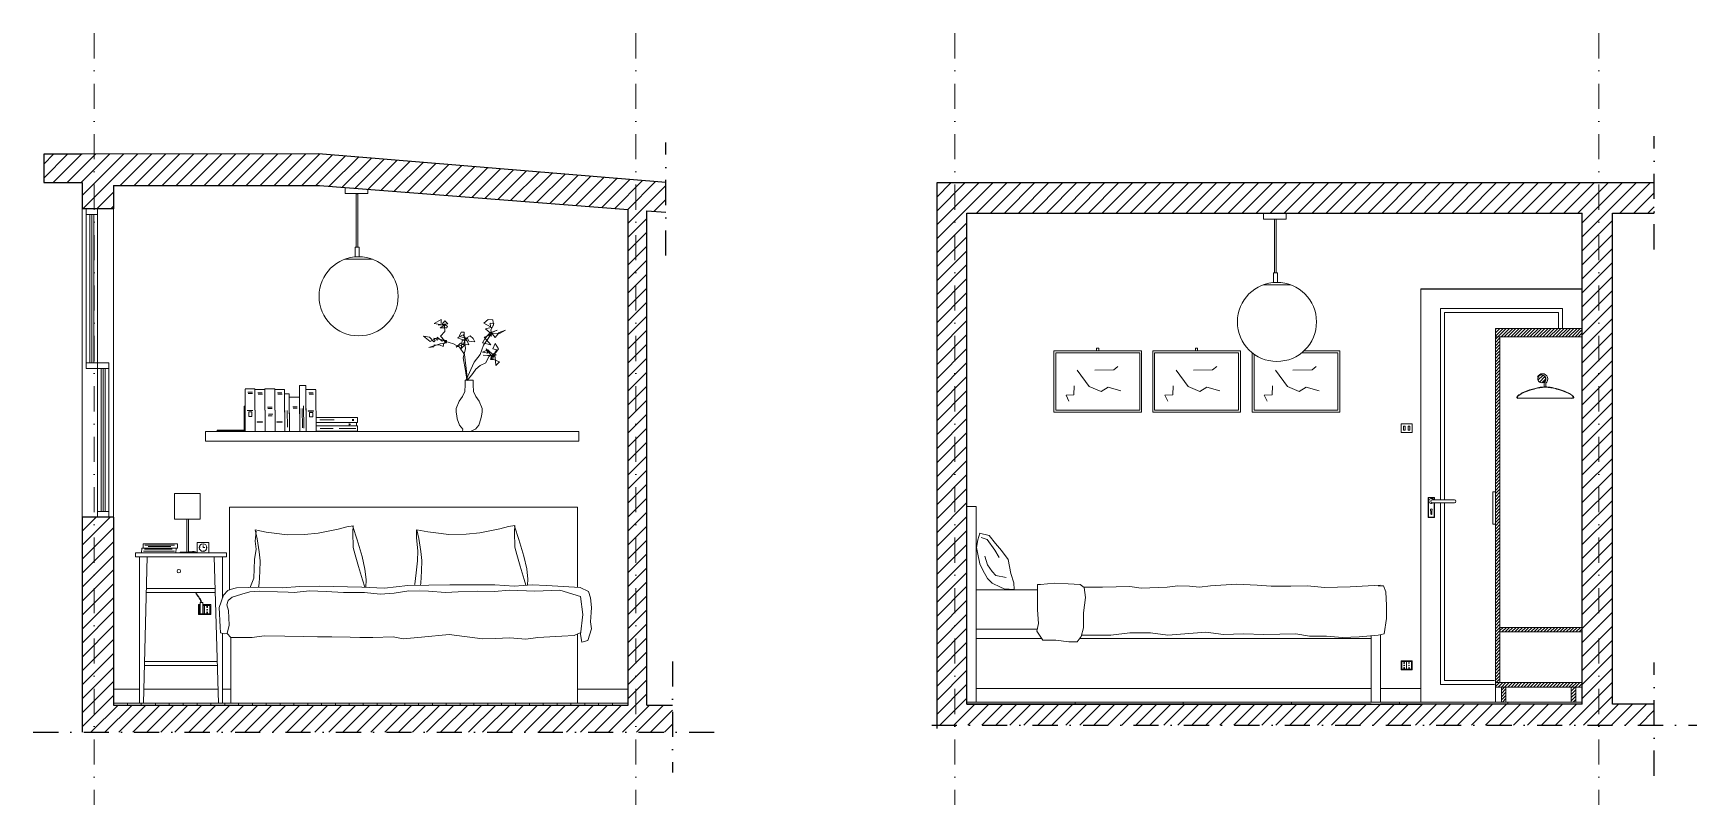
# Model space of a CAD drawing. Header units: centimetres. Extents: x 113170 to 115753, y 56736 to 59771.
# Drawn here: x 113215 to 114056, y 58223 to 58613 of the extents above; entities that cross this region are included whole.
import ezdxf

# ---------------------------------------------------------------- set-up
doc = ezdxf.new("R2010")
doc.units = ezdxf.units.CM
doc.header["$MEASUREMENT"] = 0
doc.linetypes.add('TRATTOPUNTO', pattern=[25.4, 12.7, -6.35, 0, -6.35])
for name, color, linetype, lineweight in [('A-GLAZ-FURR', 4, 'Continuous', 18), ('Arredi', 1, 'Continuous', 15), ('Dettagli', 5, 'Continuous', 5), ('finestre', 4, 'Continuous', 13), ('linee', 255, 'TRATTOPUNTO', 5), ('Muri esterni', 250, 'Continuous', 25), ('Pavimento', 3, 'Continuous', 5), ('punto tratto', 250, 'TRATTOPUNTO', 25)]:
    doc.layers.add(name, color=color, linetype=linetype, lineweight=lineweight)
pattern_1 = [(45, (-219.7933, -0.3649), (-0.813172798, 0.813172798), [])]

msp = doc.modelspace()

# ---------------------------------------------------------------- hatches: boundary and pattern name
at = {"layer": 'Dettagli'}
h = msp.add_hatch(dxfattribs=at)
h.set_pattern_fill('ANSI31', color=256, scale=40)
h.paths.add_polyline_path([(113240.1, 58259.88), (113538.48, 58259.88), (113538.48, 58273.57), (113525.53, 58273.57), (113525.53, 58523.49), (113535.1, 58522.75), (113535.1, 58537.82), (113359.48, 58552.38), (113240.1, 58552.14), (113220.63, 58552.14), (113220.63, 58537.73), (113240.1, 58537.73), (113240.1, 58524.48), (113255.96, 58524.48), (113255.96, 58536.28), (113360.11, 58536.28), (113516.09, 58524.22), (113516.09, 58273.57), (113255.96, 58273.57), (113255.96, 58368.57), (113240.1, 58368.57)])
h = msp.add_hatch(dxfattribs=at)
h.set_pattern_fill('ANSI31', color=256, scale=40)
h.set_pattern_definition([(45, (43.829, -1e-10), (-3.5355339, 3.5355339), [])])
h.paths.add_polyline_path([(113687.36, 58522.27), (113998.37, 58522.27), (113998.37, 58274.05), (113896.36, 58274.05), (113896.36, 58274.05), (113891.68, 58274.05), (113687.36, 58274.05)], flags=16)
h.paths.add_polyline_path([(113731.25, 58452.66), (113752.89, 58452.66), (113752.89, 58454.03), (113753.97, 58454.03), (113753.97, 58452.66), (113775.67, 58452.66), (113775.67, 58421.66), (113731.25, 58421.66)], flags=0)
h.paths.add_polyline_path([(113732.25, 58451.66), (113774.67, 58451.66), (113774.67, 58422.66), (113732.25, 58422.66)], flags=0)
h.paths.add_polyline_path([(113780.51, 58452.66), (113802.39, 58452.66), (113802.39, 58454.03), (113803.47, 58454.03), (113803.47, 58452.66), (113822.9, 58452.66), (113822.9, 58465.83), (113862.3, 58465.83), (113862.3, 58452.66), (113874.2, 58452.66), (113874.2, 58421.66), (113829.78, 58421.66), (113829.78, 58441.17), (113824.93, 58441.17), (113824.93, 58421.66), (113780.51, 58421.66)], flags=0)
h.paths.add_polyline_path([(113687.36, 58374.05), (113692.03, 58374.05), (113692.03, 58331.93), (113711.31, 58331.93), (113711.3, 58332.11), (113706.2, 58332.43), (113704.31, 58333.16), (113700.12, 58335.23), (113697.7, 58337.53), (113695.35, 58341.79), (113693.79, 58345.02), (113692.82, 58349.95), (113692.22, 58353.3), (113692.87, 58357.13), (113693.88, 58360.48), (113698.62, 58359.35), (113701.75, 58355.35), (113704.84, 58351.67), (113708.19, 58347.21), (113709.61, 58340.05), (113711.04, 58335.34), (113711.31, 58331.93), (113723.06, 58331.93), (113723.06, 58334.55), (113724.61, 58334.55), (113731.54, 58335.32), (113738.48, 58334.93), (113744.65, 58334.55), (113746.37, 58333.17), (113746.55, 58333.17), (113747.35, 58328), (113746.19, 58320.29), (113746.19, 58312.59), (113745.21, 58309), (113747.7, 58308.91), (113752.32, 58308.91), (113760.03, 58308.91), (113769.66, 58310.06), (113780.06, 58310.06), (113788.93, 58308.91), (113808.19, 58310.45), (113817.05, 58309.29), (113827.07, 58309.68), (113837.47, 58309.29), (113853.66, 58309.68), (113860.59, 58308.52), (113869.07, 58308.52), (113877.16, 58307.75), (113885.64, 58308.14), (113895.27, 58308.91), (113896.36, 58309.17), (113896.36, 58282.05), (113916.8, 58282.05), (113916.8, 58275.05), (113954.48, 58275.05), (113954.48, 58364.99), (113953.16, 58364.99), (113953.16, 58381.39), (113954.48, 58381.39), (113954.48, 58459.8), (113954.48, 58464.05), (113998.37, 58464.05), (113998.37, 58459.8), (113998.37, 58274.05), (113960.73, 58274.05), (113960.73, 58275.05), (113906.06, 58275.05), (113906.06, 58274.05), (113687.36, 58274.05), (113687.36, 58275.05)], flags=0)
h.paths.add_polyline_path([(113722.68, 58311.05), (113725.21, 58307.25), (113692.03, 58307.25), (113692.03, 58311.93), (113722.85, 58311.93)], flags=0)
h.paths.add_polyline_path([(113933.73, 58377.45, -1), (113933.73, 58375.87), (113923.67, 58375.87), (113923.67, 58368.49), (113920.47, 58368.49), (113920.47, 58378.61), (113923.67, 58378.61), (113923.67, 58377.45)], flags=0)
h.paths.add_polyline_path([(113906.85, 58415.86), (113908.95, 58415.86), (113912.49, 58415.86), (113912.49, 58411.36), (113906.85, 58411.36)], flags=0)
h.paths.add_polyline_path([(113908.04, 58414.58), (113908.83, 58414.58), (113908.83, 58412.53), (113908.04, 58412.53)], flags=0)
h.paths.add_polyline_path([(113910.39, 58414.58), (113911.19, 58414.58), (113911.19, 58412.53), (113910.39, 58412.53)], flags=0)
h.paths.add_polyline_path([(113922.38, 58371.81), (113922.39, 58370.22, -1.005586), (113921.89, 58370.22), (113921.89, 58371.78, -3.95237)], flags=0)
h.paths.add_polyline_path([(113975.88, 58438.55, 1), (113979.85, 58438.55, 1)], flags=0)
edge = h.paths.add_edge_path(flags=0)
edge.add_ellipse((113973.33, 58431.51), major_axis=(8.01, 2.45), ratio=0.213497, start_angle=399.14953, end_angle=555.99433, ccw=False)
edge.add_line((113979.22, 58434.49), (113979.22, 58436.54))
edge.add_arc((113977.75, 58438.29), 2.28, 310.05163, 513.15136)
edge.add_arc((113978.28, 58438.44), 2.72, -52.09479, 160.9475, ccw=False)
edge.add_line((113979.95, 58436.29), (113979.95, 58434.53))
edge.add_ellipse((113986.1, 58431.53), major_axis=(-8.01, 2.45), ratio=0.213497, start_angle=150.65162, end_angle=331.65241, ccw=False)
edge.add_line((113992.83, 58428.55), (113965.48, 58428.69))
edge = h.paths.add_edge_path(flags=0)
edge.add_spline(control_points=[(113966.08, 58428.79), (113965.95, 58428.82), (113965.84, 58428.86), (113965.66, 58428.94), (113965.59, 58428.98), (113965.51, 58429.07), (113965.5, 58429.1), (113965.48, 58429.19), (113965.49, 58429.24), (113965.55, 58429.4), (113965.62, 58429.51), (113965.88, 58429.81), (113966.1, 58430), (113966.99, 58430.63), (113967.87, 58431.12), (113970, 58432.07), (113971.24, 58432.53), (113973.53, 58433.26), (113974.56, 58433.54), (113976.51, 58433.98), (113977.44, 58434.14), (113978.62, 58434.27), (113978.98, 58434.3), (113979.3, 58434.31)], knot_values=[0.668708, 0.668708, 0.668708, 0.668708, 0.794413, 0.794413, 0.931147, 0.931147, 1.067881, 1.067881, 1.204615, 1.204615, 1.37181, 1.37181, 1.600558, 1.600558, 2.08227, 2.08227, 2.563983, 2.563983, 2.945504, 2.945504, 3.327024, 3.327024, 3.509861, 3.509861, 3.509861, 3.509861], degree=3, periodic=0)
edge.add_spline(control_points=[(113979.3, 58434.31), (113979.79, 58434.35), (113980.44, 58434.33), (113982, 58434.15), (113982.92, 58433.99), (113984.88, 58433.55), (113985.91, 58433.27), (113988.2, 58432.55), (113989.44, 58432.08), (113991.56, 58431.13), (113992.45, 58430.65), (113993.33, 58430.01), (113993.55, 58429.82), (113993.81, 58429.53), (113993.88, 58429.42), (113993.95, 58429.26), (113993.95, 58429.2), (113993.94, 58429.12), (113993.92, 58429.08), (113993.84, 58429), (113993.77, 58428.95), (113993.59, 58428.87), (113993.46, 58428.83), (113993.16, 58428.77), (113992.96, 58428.75), (113992.75, 58428.74)], knot_values=[0.492136, 0.492136, 0.492136, 0.492136, 0.851545, 0.851545, 1.233065, 1.233065, 1.614586, 1.614586, 2.096298, 2.096298, 2.578011, 2.578011, 2.806759, 2.806759, 2.973953, 2.973953, 3.110688, 3.110688, 3.247422, 3.247422, 3.384156, 3.384156, 3.52089, 3.52089, 3.670313, 3.670313, 3.670313, 3.670313], degree=3, periodic=0)
edge.add_line((113992.75, 58428.74), (113965.85, 58428.79))
h.paths.add_polyline_path([(113906.85, 58295.96), (113908.95, 58295.96), (113912.49, 58295.96), (113912.49, 58291.46), (113906.85, 58291.46)], flags=0)
h.paths.add_polyline_path([(113907.24, 58295.6), (113908.95, 58295.6), (113912.06, 58295.6), (113912.06, 58291.75), (113907.24, 58291.75)], flags=0)
h.paths.add_polyline_path([(113908.47, 58294.93, -2.124127), (113908.22, 58294.92, -2.124127)], flags=0)
h.paths.add_polyline_path([(113910.95, 58294.93, -2.124127), (113910.7, 58294.92, -2.124127)], flags=0)
h.paths.add_polyline_path([(113908.48, 58292.36, -2.124127), (113908.23, 58292.35, -2.124127)], flags=0)
h.paths.add_polyline_path([(113910.95, 58292.36, -2.124127), (113910.7, 58292.35, -2.124127)], flags=0)
h.paths.add_polyline_path([(113954.49, 58284.99), (113998.37, 58284.99), (113998.37, 58282.69), (113954.49, 58282.69)], flags=0)
h.paths.add_polyline_path([(113672.06, 58263.43), (114034.81, 58263.43), (114034.81, 58274.05), (114013.67, 58274.05), (114013.67, 58522.27), (114034.81, 58522.27), (114034.81, 58537.56), (113672.06, 58537.56), (113672.06, 58522.27)])
h = msp.add_hatch(dxfattribs=at)
h.set_pattern_fill('ANSI31', color=256, scale=9.2)
h.set_pattern_definition(pattern_1)
h.paths.add_polyline_path([(113998.37, 58459.8), (113998.37, 58464.05), (113954.48, 58464.05), (113954.48, 58459.8)])
h = msp.add_hatch(dxfattribs=at)
h.set_pattern_fill('ANSI31', color=256, scale=9.2)
h.set_pattern_definition(pattern_1)
h.paths.add_polyline_path([(113956.78, 58459.8), (113954.48, 58459.8), (113954.48, 58284.99), (113956.78, 58284.99)])
h = msp.add_hatch(dxfattribs=at)
h.set_pattern_fill('ANSI31', color=256, scale=9.2)
h.set_pattern_definition(pattern_1)
h.paths.add_polyline_path([(113979.85, 58438.55, 1), (113975.88, 58438.55, 1)])
h = msp.add_hatch(dxfattribs=at)
h.set_pattern_fill('ANSI31', color=256, scale=9.2)
h.set_pattern_definition(pattern_1)
h.paths.add_polyline_path([(113956.78, 58312.89), (113956.78, 58310.59), (113998.37, 58310.59), (113998.37, 58312.89)])
h = msp.add_hatch(dxfattribs=at)
h.set_pattern_fill('ANSI31', color=256, scale=9.2)
h.set_pattern_definition(pattern_1)
h.paths.add_polyline_path([(113998.37, 58284.99), (113954.49, 58284.99), (113954.49, 58282.69), (113998.37, 58282.69)])
h.paths.add_polyline_path([(113957.51, 58275.05), (113959.82, 58275.05), (113959.82, 58282.69), (113957.51, 58282.69)])
h.paths.add_polyline_path([(113992.86, 58275.05), (113995.16, 58275.05), (113995.16, 58282.69), (113992.86, 58282.69)])

# ---------------------------------------------------------------- linework, layer by layer
for p, q in [((113916.8, 58484.05), (113998.37, 58484.05)), ((113687.36, 58274.05), (113916.8, 58274.05))]:
    msp.add_line(p, q)
at = {"layer": 'A-GLAZ-FURR'}
for p, q in [((113242.07, 58521.61), (113242.07, 58524.48)), ((113242.07, 58521.61), (113247.82, 58521.61)), ((113247.82, 58521.61), (113247.82, 58524.48))]:
    msp.add_line(p, q, dxfattribs=at)
at = {"layer": 'Arredi'}
for p, q in [((113372.8, 58499.01), (113386.82, 58499.01)), ((113378.53, 58500.24), (113378.53, 58500.26)), ((113837.05, 58486.06), (113851.07, 58486.06)), ((113842.77, 58487.29), (113842.77, 58487.31)), ((113916.8, 58275.05), (113916.8, 58484.05)), ((113302.47, 58411.99), (113491.23, 58411.99)), ((113302.47, 58406.99), (113302.47, 58411.99)), ((113491.23, 58411.99), (113491.23, 58406.99)), ((113491.23, 58406.99), (113302.47, 58406.99)), ((113328.05, 58361.6), (113327.47, 58356.44)), ((113328.6, 58357.65), (113327.52, 58362.13)), ((113327.52, 58362.13), (113333.07, 58361.05)), ((113333.07, 58361.05), (113337.19, 58360.52)), ((113337.19, 58360.52), (113343.64, 58359.62)), ((113343.64, 58359.62), (113352.42, 58359.8)), ((113352.42, 58359.8), (113359.41, 58360.52)), ((113359.41, 58360.52), (113369.43, 58362.48)), ((113369.43, 58362.48), (113373.91, 58363.74)), ((113373.91, 58363.74), (113377.14, 58364.27)), ((113377.14, 58364.27), (113376.96, 58361.05)), ((113379.11, 58357.12), (113376.96, 58363.92)), ((113376.96, 58361.05), (113377.14, 58353.35)), ((113409.16, 58362.12), (113409.16, 58358.17)), ((113410.33, 58357.8), (113409.25, 58362.28)), ((113409.25, 58362.28), (113414.8, 58361.21)), ((113414.8, 58361.21), (113418.92, 58360.67)), ((113418.92, 58360.67), (113425.37, 58359.77)), ((113425.37, 58359.77), (113434.15, 58359.95)), ((113434.15, 58359.95), (113441.14, 58360.67)), ((113441.14, 58360.67), (113451.17, 58362.64)), ((113451.17, 58362.64), (113455.64, 58363.89)), ((113455.64, 58363.89), (113458.87, 58364.43)), ((113458.87, 58364.43), (113458.69, 58361.21)), ((113460.84, 58357.27), (113458.69, 58364.07)), ((113458.69, 58361.21), (113458.87, 58353.51)), ((113693.9, 58360.53), (113692.87, 58357.13)), ((113698.62, 58359.35), (113693.74, 58360.51)), ((113328.05, 58352.42), (113327.19, 58347.25)), ((113327.47, 58356.44), (113328.05, 58352.42)), ((113329.49, 58351.03), (113328.6, 58357.65)), ((113377.14, 58353.35), (113378.03, 58349.59)), ((113381.62, 58348.7), (113379.11, 58357.12)), ((113409.16, 58358.17), (113409.7, 58351.53)), ((113409.7, 58351.53), (113409.51, 58346.51)), ((113411.22, 58351.18), (113410.33, 58357.8)), ((113411.76, 58346.71), (113411.22, 58351.18)), ((113458.87, 58353.51), (113459.76, 58349.75)), ((113463.35, 58348.85), (113460.84, 58357.27)), ((113692.87, 58357.13), (113692.22, 58353.3)), ((113692.22, 58353.3), (113692.82, 58349.95)), ((113694.51, 58358.33), (113697.59, 58357.26)), ((113697.59, 58357.26), (113701.39, 58351.88)), ((113701.75, 58355.35), (113698.62, 58359.35)), ((113701.39, 58351.88), (113703.65, 58348.25)), ((113704.84, 58351.67), (113701.75, 58355.35)), ((113708.19, 58347.21), (113704.84, 58351.67)), ((113313, 58350.54), (113267, 58350.54)), ((113267, 58350.54), (113267, 58348.54)), ((113267, 58348.54), (113313, 58348.54)), ((113269, 58348.54), (113269, 58274.57)), ((113269, 58348.54), (113269, 58318.54)), ((113269, 58348.54), (113269, 58328.54)), ((113271.02, 58274.57), (113272.88, 58348.54)), ((113308.94, 58274.57), (113306.88, 58348.54)), ((113311, 58348.54), (113311, 58327.84)), ((113311, 58327.84), (113311, 58348.54)), ((113313, 58350.54), (113313, 58348.54)), ((113327.19, 58347.25), (113326.91, 58337.79)), ((113330.03, 58346.55), (113329.49, 58351.03)), ((113329.85, 58341.18), (113330.03, 58346.55)), ((113378.03, 58349.59), (113379.83, 58343.68)), ((113379.83, 58343.68), (113381.79, 58336.88)), ((113383.05, 58342.25), (113381.62, 58348.7)), ((113409.51, 58346.51), (113408.98, 58340.41)), ((113411.58, 58341.33), (113411.76, 58346.71)), ((113459.76, 58349.75), (113461.56, 58343.84)), ((113461.56, 58343.84), (113463.52, 58337.03)), ((113464.78, 58342.41), (113463.35, 58348.85)), ((113692.82, 58349.95), (113693.79, 58345.02)), ((113693.79, 58345.02), (113695.35, 58341.79)), ((113696.38, 58348.94), (113697.77, 58344.55)), ((113697.77, 58344.55), (113700.17, 58341.11)), ((113709.61, 58340.05), (113708.19, 58347.21)), ((113326.91, 58337.79), (113325.18, 58333.48)), ((113329.61, 58335.09), (113329.85, 58341.18)), ((113381.79, 58336.88), (113382.89, 58333.13)), ((113383.59, 58337.06), (113383.05, 58342.25)), ((113383.44, 58333.1), (113383.59, 58337.06)), ((113404.66, 58334.07), (113425.94, 58334.35)), ((113408.26, 58334.66), (113408.08, 58334.11)), ((113408.98, 58340.41), (113408.26, 58334.66)), ((113411.34, 58335.25), (113411.58, 58341.33)), ((113425.94, 58334.35), (113440.89, 58334.35)), ((113440.89, 58334.35), (113448.65, 58334.35)), ((113448.65, 58334.35), (113458.43, 58333.78)), ((113458.43, 58333.78), (113467.63, 58334.35)), ((113463.52, 58337.03), (113464.37, 58334.15)), ((113465.32, 58337.21), (113464.78, 58342.41)), ((113465.21, 58334.2), (113465.32, 58337.21)), ((113467.63, 58334.35), (113474.82, 58334.07)), ((113695.35, 58341.79), (113697.7, 58337.53)), ((113697.7, 58337.53), (113700.12, 58335.23)), ((113700.12, 58335.23), (113704.31, 58333.16)), ((113700.17, 58341.11), (113701.91, 58339.05)), ((113701.91, 58339.05), (113707.09, 58338.09)), ((113711.04, 58335.34), (113709.61, 58340.05)), ((113711.3, 58332.11), (113711.04, 58335.34)), ((113723.06, 58334.55), (113723.06, 58321.83)), ((113724.61, 58334.55), (113723.06, 58334.55)), ((113731.54, 58335.32), (113724.61, 58334.55)), ((113738.48, 58334.93), (113731.54, 58335.32)), ((113744.65, 58334.55), (113738.48, 58334.93)), ((113746.58, 58333.01), (113744.65, 58334.55)), ((113810.54, 58333.93), (113823.62, 58334.66)), ((113823.62, 58334.66), (113833.99, 58334.17)), ((113272.43, 58330.54), (113307.38, 58330.54)), ((113307.33, 58332.54), (113272.48, 58332.54)), ((113311.45, 58329.22), (113309.4, 58323.01)), ((113311.45, 58329.22), (113313.75, 58331.52)), ((113313.2, 58324.23), (113313.94, 58326.46)), ((113313.75, 58331.52), (113314.9, 58332.1)), ((113313.94, 58326.46), (113315.96, 58328.11)), ((113314.9, 58332.1), (113318.11, 58332.91)), ((113315.96, 58328.11), (113320.73, 58329.75)), ((113318.11, 58332.91), (113329.9, 58333.2)), ((113320.73, 58329.75), (113324.87, 58330.81)), ((113324.87, 58330.81), (113329.49, 58331.13)), ((113325.18, 58333.48), (113325.28, 58333.09)), ((113329.49, 58331.13), (113338.86, 58330.84)), ((113329.9, 58333.2), (113341.11, 58332.91)), ((113338.86, 58330.84), (113344.14, 58330.68)), ((113341.11, 58332.91), (113350.03, 58333.49)), ((113344.14, 58330.68), (113347.26, 58330.58)), ((113347.26, 58330.58), (113355.01, 58331.38)), ((113350.03, 58333.49), (113359.8, 58333.78)), ((113355.01, 58331.38), (113363.42, 58330.98)), ((113359.8, 58333.78), (113381.37, 58333.2)), ((113363.42, 58330.98), (113372.13, 58330.56)), ((113372.13, 58330.56), (113382.86, 58330.44)), ((113381.37, 58333.2), (113392.87, 58332.63)), ((113382.86, 58330.44), (113390.73, 58329.63)), ((113390.73, 58329.63), (113397.79, 58330.17)), ((113392.87, 58332.63), (113404.66, 58334.07)), ((113397.79, 58330.17), (113405.25, 58331.39)), ((113405.25, 58331.39), (113415.2, 58331.12)), ((113415.2, 58331.12), (113423.74, 58330.58)), ((113423.74, 58330.58), (113430.12, 58330.85)), ((113430.12, 58330.85), (113439.75, 58331.12)), ((113439.75, 58331.12), (113448.57, 58330.99)), ((113448.57, 58330.99), (113456.04, 58331.66)), ((113456.04, 58331.66), (113468.98, 58331.13)), ((113468.98, 58331.13), (113481.6, 58331.67)), ((113474.82, 58334.07), (113488.91, 58333.2)), ((113481.6, 58331.67), (113492.05, 58328.55)), ((113488.91, 58333.2), (113491.79, 58333)), ((113491.79, 58333), (113495.96, 58331.08)), ((113492.05, 58328.55), (113493.14, 58319.33)), ((113495.96, 58331.08), (113497.08, 58327.82)), ((113497.08, 58327.82), (113497.51, 58323)), ((113704.31, 58333.16), (113706.2, 58332.43)), ((113706.2, 58332.43), (113711.3, 58332.11)), ((113723.04, 58332.4), (113723.06, 58332.4)), ((113746.19, 58320.29), (113747.35, 58328)), ((113746.37, 58333.17), (113755.79, 58333.17)), ((113747.35, 58328), (113746.58, 58333.01)), ((113755.79, 58333.17), (113769.66, 58333.56)), ((113769.66, 58333.56), (113775.44, 58332.79)), ((113775.44, 58332.79), (113788.6, 58333.21)), ((113788.6, 58333.21), (113793.9, 58333.93)), ((113793.9, 58333.93), (113799.93, 58333.69)), ((113799.93, 58333.69), (113804.99, 58333.21)), ((113804.99, 58333.21), (113810.54, 58333.93)), ((113833.99, 58334.17), (113841.22, 58333.69)), ((113841.22, 58333.69), (113851.11, 58333.69)), ((113851.11, 58333.69), (113859.31, 58333.93)), ((113859.31, 58333.93), (113868.23, 58332.97)), ((113868.23, 58332.97), (113881, 58333.45)), ((113881, 58333.45), (113896.19, 58334.17)), ((113895.25, 58333.9), (113897.95, 58333.9)), ((113897.95, 58333.9), (113899.1, 58330.82)), ((113899.1, 58330.82), (113899.49, 58323.89)), ((113309.4, 58323.01), (113309.89, 58313.19)), ((113314.02, 58321.41), (113313.2, 58324.23)), ((113314.43, 58313.96), (113314.02, 58321.41)), ((113493.14, 58319.33), (113492.05, 58309.29)), ((113497.36, 58320.36), (113497.1, 58315.67)), ((113497.51, 58323), (113497.36, 58320.36)), ((113723.06, 58321.83), (113723.45, 58314.9)), ((113746.19, 58312.59), (113746.19, 58320.29)), ((113899.49, 58323.89), (113899.49, 58317.35)), ((113309.89, 58313.19), (113309.95, 58310.17)), ((113309.95, 58310.17), (113311.85, 58309.62)), ((113311, 58274.57), (113311, 58309.87)), ((113311, 58309.87), (113311, 58274.57)), ((113311.85, 58309.62), (113313.32, 58309.75)), ((113313.32, 58309.75), (113314.43, 58313.96)), ((113313.32, 58309.75), (113315.26, 58307.82)), ((113411.63, 58307.95), (113425.6, 58309.25)), ((113425.6, 58309.25), (113442.53, 58307.08)), ((113488.82, 58308.72), (113492.16, 58310.3)), ((113492.05, 58309.29), (113492.73, 58305.49)), ((113495.72, 58306.17), (113497.61, 58312.14)), ((113497.61, 58312.14), (113497.1, 58315.67)), ((113723.45, 58314.9), (113722.68, 58311.05)), ((113722.68, 58311.05), (113725.76, 58306.42)), ((113745.03, 58308.35), (113746.19, 58312.59)), ((113769.66, 58310.06), (113760.03, 58308.91)), ((113780.06, 58310.06), (113769.66, 58310.06)), ((113788.93, 58308.91), (113780.06, 58310.06)), ((113808.19, 58310.45), (113788.93, 58308.91)), ((113817.05, 58309.29), (113808.19, 58310.45)), ((113827.07, 58309.68), (113817.05, 58309.29)), ((113837.47, 58309.29), (113827.07, 58309.68)), ((113853.66, 58309.68), (113837.47, 58309.29)), ((113860.59, 58308.52), (113853.66, 58309.68)), ((113898.33, 58309.66), (113895.27, 58308.91)), ((113899.49, 58317.35), (113898.33, 58309.66)), ((113315.26, 58307.82), (113325.95, 58307.73)), ((113325.95, 58307.73), (113332, 58308.6)), ((113332, 58308.6), (113342.59, 58308.38)), ((113342.59, 58308.38), (113352.09, 58308.19)), ((113352.09, 58308.19), (113359.12, 58308.16)), ((113359.12, 58308.16), (113366.25, 58308.14)), ((113366.25, 58308.14), (113375.54, 58307.95)), ((113375.54, 58307.95), (113380.49, 58307.85)), ((113380.49, 58307.85), (113387.01, 58307.71)), ((113387.01, 58307.71), (113397.37, 58308.16)), ((113397.37, 58308.16), (113402.34, 58307.08)), ((113402.34, 58307.08), (113411.63, 58307.95)), ((113442.53, 58307.08), (113448.8, 58307.3)), ((113448.8, 58307.3), (113456.35, 58307.56)), ((113456.35, 58307.56), (113464.36, 58306.87)), ((113464.36, 58306.87), (113470.41, 58307.73)), ((113470.41, 58307.73), (113482.51, 58308.38)), ((113482.51, 58308.38), (113488.82, 58308.72)), ((113492.73, 58305.49), (113495.72, 58306.17)), ((113725.76, 58306.42), (113732.31, 58306.42)), ((113732.31, 58306.42), (113738.87, 58305.65)), ((113738.87, 58305.65), (113743.11, 58305.65)), ((113743.11, 58305.65), (113745.03, 58308.35)), ((113747.7, 58308.91), (113745.21, 58309)), ((113752.32, 58308.91), (113747.7, 58308.91)), ((113760.03, 58308.91), (113752.32, 58308.91)), ((113869.07, 58308.52), (113860.59, 58308.52)), ((113877.16, 58307.75), (113869.07, 58308.52)), ((113885.64, 58308.14), (113877.16, 58307.75)), ((113895.27, 58308.91), (113885.64, 58308.14)), ((113271.5, 58293.6), (113308.41, 58293.6)), ((113308.36, 58295.6), (113271.55, 58295.6))]:
    msp.add_line(p, q, dxfattribs=at)
for points in [[(113384.48, 58534.27), (113384.48, 58532.18), (113373.03, 58532.18), (113373.03, 58535.22)], [(113378.53, 58505.12), (113378.53, 58532.15), (113379.48, 58532.15), (113379.48, 58505.12)], [(113848.73, 58522.27), (113848.73, 58519.23), (113837.28, 58519.23), (113837.28, 58522.27)], [(113842.77, 58492.17), (113842.77, 58519.2), (113843.73, 58519.2), (113843.73, 58492.17)], [(113378.53, 58500.24), (113378.53, 58500.26)], [(113842.77, 58487.29), (113842.77, 58487.31)], [(113998.37, 58484.05), (113916.8, 58484.05), (113916.8, 58275.05)], [(113988.37, 58464.41), (113988.37, 58474.05), (113926.8, 58474.05), (113926.8, 58377.45)], [(113986.37, 58464.41), (113986.37, 58472.05), (113928.8, 58472.05), (113928.8, 58377.45)], [(113954.48, 58274.05), (113998.37, 58274.05), (113998.37, 58464.05), (113954.48, 58464.05), (113954.48, 58275.05)], [(113954.48, 58464.05), (113998.37, 58464.05), (113998.37, 58459.8), (113954.48, 58459.8)], [(113490.49, 58333.09), (113490.49, 58373.65), (113314.49, 58373.65), (113314.49, 58331.74)], [(113692.03, 58275.05), (113692.03, 58275.05), (113687.36, 58275.05), (113687.36, 58374.05), (113692.03, 58374.05), (113692.03, 58275.05)], [(113926.8, 58375.87), (113926.8, 58284.05), (113954.11, 58284.05)], [(113928.8, 58375.87), (113928.8, 58286.05), (113954.11, 58286.05)], [(113329.2, 58333.19), (113329.61, 58335.09)], [(113411.1, 58334.15), (113411.34, 58335.25)], [(113723.06, 58331.93), (113692.03, 58331.93), (113692.03, 58311.93), (113722.85, 58311.93)], [(113490.43, 58309.48), (113490.43, 58274.57), (113315.26, 58274.57), (113315.26, 58307.82)], [(113725.21, 58307.25), (113692.03, 58307.25), (113692.03, 58311.93), (113722.85, 58311.93)], [(113896.36, 58309.17), (113896.36, 58275.05)], [(113956.78, 58312.89), (113998.37, 58312.89), (113998.37, 58310.59), (113956.78, 58310.59)], [(113891.68, 58308.62), (113891.68, 58307.25), (113744.25, 58307.25)], [(113891.68, 58275.05), (113891.68, 58308.62)], [(113957.51, 58275.05), (113957.51, 58282.69)], [(113959.82, 58282.69), (113959.82, 58275.05)], [(113992.86, 58275.05), (113992.86, 58282.69)], [(113995.16, 58282.69), (113995.16, 58275.05)], [(113896.36, 58274.05), (113896.36, 58274.05), (113891.68, 58274.05)]]:
    msp.add_lwpolyline(points, dxfattribs=at)
for points in [[(113380.17, 58500.26), (113378.03, 58500.26), (113378.03, 58505.12), (113380.17, 58505.12)], [(113844.42, 58487.31), (113842.28, 58487.31), (113842.28, 58492.17), (113844.42, 58492.17)], [(113954.48, 58284.99), (113954.48, 58459.8), (113956.78, 58459.8), (113956.78, 58284.99)], [(113953.16, 58381.39), (113954.48, 58381.39), (113954.48, 58364.99), (113953.16, 58364.99)], [(113954.49, 58284.99), (113998.37, 58284.99), (113998.37, 58282.69), (113954.49, 58282.69)]]:
    msp.add_lwpolyline(points, close=True, dxfattribs=at)
for centre, radius in [((113379.81, 58480.28), 20), ((113844.06, 58467.33), 20), ((113288.94, 58341.3), 0.921)]:
    msp.add_circle(centre, radius, dxfattribs=at)
at = {"layer": 'Dettagli'}
for p, q in [((113418.06, 58466.44), (113421.56, 58468.62)), ((113423.3, 58465.71), (113418.06, 58466.44)), ((113423.01, 58466.14), (113420.1, 58465.71)), ((113420.1, 58465.71), (113422.43, 58465.85)), ((113420.98, 58464.4), (113423.3, 58465.71)), ((113424.47, 58464.4), (113420.98, 58464.4)), ((113421.27, 58460.18), (113423.45, 58462.51)), ((113421.56, 58468.62), (113421.56, 58466.44)), ((113422.14, 58466.14), (113423.45, 58467.89)), ((113423.59, 58465.85), (113422.14, 58466.14)), ((113422.43, 58465.85), (113423.16, 58465.13)), ((113423.3, 58465.13), (113423.01, 58466.14)), ((113423.16, 58465.13), (113423.59, 58465.85)), ((113424.9, 58466.29), (113423.3, 58466.14)), ((113423.3, 58466.14), (113424.76, 58464.98)), ((113423.45, 58462.51), (113423.3, 58465.13)), ((113423.45, 58467.89), (113424.9, 58466.29)), ((113424.76, 58464.98), (113424.47, 58464.4)), ((113432.62, 58460.76), (113429.85, 58459.31)), ((113431.6, 58462.22), (113430.72, 58460.03)), ((113432.18, 58462.07), (113431.6, 58462.22)), ((113433.2, 58462.07), (113432.18, 58462.07)), ((113433.64, 58459.31), (113432.62, 58460.76)), ((113433.2, 58459.6), (113433.2, 58462.07)), ((113445.28, 58468.62), (113443.09, 58466.73)), ((113443.09, 58466.73), (113446.44, 58464.84)), ((113443.24, 58459.6), (113446.3, 58460.62)), ((113446.44, 58462.07), (113443.82, 58459.16)), ((113447.46, 58464.69), (113443.97, 58463.82)), ((113443.97, 58463.82), (113446.44, 58461.63)), ((113447.61, 58468.33), (113445.28, 58468.62)), ((113446.73, 58460.91), (113445.42, 58461.2)), ((113445.42, 58461.2), (113446.59, 58460.76)), ((113449.79, 58463.09), (113445.71, 58461.34)), ((113445.71, 58461.34), (113447.02, 58460.18)), ((113445.71, 58459.45), (113446.73, 58460.91)), ((113446.44, 58464.84), (113446.3, 58466.73)), ((113446.3, 58466.73), (113448.19, 58466.58)), ((113447.02, 58460.18), (113446.44, 58462.07)), ((113446.44, 58461.63), (113451.1, 58461.49)), ((113446.59, 58460.76), (113447.17, 58461.2)), ((113446.73, 58463.38), (113448.04, 58465.71)), ((113447.17, 58461.2), (113446.73, 58463.38)), ((113446.88, 58461.93), (113449.79, 58463.09)), ((113448.91, 58459.45), (113446.88, 58461.93)), ((113448.19, 58466.58), (113447.46, 58464.69)), ((113448.04, 58465.71), (113447.61, 58468.33)), ((113450.95, 58461.93), (113448.91, 58459.45)), ((113454.01, 58463.09), (113450.95, 58461.93)), ((113451.1, 58461.49), (113454.01, 58463.09)), ((113416.03, 58457.42), (113412.68, 58460.18)), ((113412.68, 58460.18), (113415.74, 58459.6)), ((113420.98, 58456.25), (113415.3, 58454.36)), ((113415.3, 58454.36), (113417.92, 58454.8)), ((113415.74, 58459.6), (113417.77, 58457.27)), ((113418.79, 58459.02), (113416.03, 58457.42)), ((113418.5, 58457.85), (113417.77, 58459.16)), ((113417.77, 58459.16), (113419.08, 58458.87)), ((113417.77, 58457.27), (113418.5, 58457.85)), ((113417.92, 58454.8), (113418.06, 58455.67)), ((113418.06, 58455.67), (113420.98, 58455.53)), ((113423.45, 58458), (113418.79, 58459.02)), ((113419.08, 58458.87), (113419.52, 58458)), ((113419.52, 58458), (113419.52, 58459.6)), ((113419.52, 58459.6), (113421.99, 58457.56)), ((113424.18, 58456.83), (113420.98, 58456.25)), ((113420.98, 58455.53), (113422.58, 58454.94)), ((113423.3, 58458), (113421.27, 58460.18)), ((113421.99, 58457.56), (113423.01, 58458)), ((113422.58, 58454.94), (113422.87, 58456.54)), ((113422.87, 58456.54), (113424.03, 58457.27)), ((113423.01, 58458), (113423.3, 58458)), ((113424.18, 58458), (113423.3, 58458)), ((113423.3, 58458), (113423.45, 58456.54)), ((113424.03, 58457.27), (113423.45, 58458)), ((113427.81, 58456.25), (113423.45, 58457.56)), ((113423.45, 58457.56), (113424.32, 58456.98)), ((113423.45, 58456.54), (113424.18, 58456.83)), ((113424.32, 58456.98), (113424.18, 58458)), ((113430.87, 58454.51), (113427.81, 58456.25)), ((113429.12, 58454.51), (113431.31, 58456.54)), ((113432.91, 58456.11), (113429.12, 58454.51)), ((113429.85, 58459.31), (113433.49, 58457.85)), ((113430.72, 58460.03), (113433.64, 58459.31)), ((113433.34, 58450.87), (113430.87, 58454.51)), ((113431.31, 58456.54), (113433.49, 58455.67)), ((113431.74, 58453.93), (113432.18, 58458)), ((113433.49, 58455.67), (113431.74, 58453.93)), ((113432.18, 58458), (113434.51, 58458.14)), ((113435.53, 58455.82), (113432.18, 58455.96)), ((113432.62, 58449.13), (113433.78, 58453.63)), ((113433.49, 58457.85), (113432.91, 58456.11)), ((113433.49, 58459.02), (113433.05, 58458.29)), ((113433.05, 58458.29), (113434.07, 58458.14)), ((113433.64, 58459.16), (113433.2, 58459.6)), ((113433.78, 58453.63), (113433.34, 58458.29)), ((113433.34, 58458.29), (113434.51, 58457.71)), ((113434.51, 58457.71), (113433.49, 58459.02)), ((113434.94, 58459.16), (113433.64, 58459.16)), ((113434.07, 58458.14), (113434.65, 58459.45)), ((113434.51, 58458.14), (113435.53, 58455.82)), ((113434.65, 58459.45), (113436.25, 58460.33)), ((113435.53, 58457.56), (113434.94, 58459.16)), ((113438.58, 58457.27), (113435.53, 58457.56)), ((113436.25, 58460.33), (113437.71, 58459.02)), ((113437.71, 58459.02), (113438.58, 58457.27)), ((113441.2, 58450.87), (113442.95, 58455.53)), ((113445.13, 58453.2), (113442.37, 58452.03)), ((113442.37, 58452.03), (113445.13, 58451.45)), ((113443.82, 58459.16), (113442.51, 58456.69)), ((113442.51, 58456.69), (113446.59, 58455.82)), ((113442.95, 58455.53), (113445.71, 58459.45)), ((113446.59, 58455.82), (113443.24, 58459.6)), ((113445.13, 58451.45), (113444.26, 58453.78)), ((113444.26, 58453.78), (113447.02, 58450.14)), ((113448.04, 58450.43), (113445.13, 58453.2)), ((113448.91, 58456.4), (113447.75, 58453.63)), ((113447.75, 58453.63), (113449.64, 58453.2)), ((113449.64, 58453.2), (113448.62, 58451.74)), ((113450.52, 58453.63), (113448.91, 58456.4)), ((113449.21, 58451.89), (113450.52, 58453.63)), ((113433.93, 58442.72), (113432.62, 58449.13)), ((113434.22, 58443.74), (113433.34, 58450.87)), ((113434.22, 58438.07), (113438.29, 58446.94)), ((113434.8, 58437.78), (113434.22, 58443.74)), ((113438.29, 58446.94), (113441.2, 58450.87)), ((113439.16, 58443.45), (113441.2, 58445.34)), ((113441.2, 58445.34), (113444.11, 58446.65)), ((113447.02, 58450.14), (113442.8, 58450.43)), ((113442.8, 58450.43), (113448.04, 58450.29)), ((113444.11, 58446.65), (113445.71, 58449.85)), ((113445.71, 58449.85), (113447.75, 58450.58)), ((113446.44, 58448.25), (113447.9, 58450.43)), ((113448.04, 58448.4), (113446.44, 58448.25)), ((113447.31, 58450.58), (113446.59, 58448.98)), ((113446.59, 58448.98), (113447.61, 58448.69)), ((113448.19, 58451.31), (113447.31, 58450.58)), ((113447.61, 58448.69), (113448.19, 58450.58)), ((113447.75, 58450.58), (113448.62, 58450.29)), ((113447.9, 58450.43), (113449.21, 58451.89)), ((113448.62, 58451.74), (113448.04, 58450.43)), ((113451.1, 58447.09), (113448.04, 58448.4)), ((113449.35, 58450.43), (113448.19, 58451.31)), ((113448.19, 58450.58), (113448.77, 58449.42)), ((113448.62, 58450.29), (113449.35, 58450.43)), ((113448.77, 58449.42), (113449.21, 58445.34)), ((113449.21, 58445.34), (113451.1, 58447.09)), ((113761.56, 58443.05), (113763.7, 58444.73)), ((113811.56, 58443.05), (113813.69, 58444.73)), ((113861.78, 58443.05), (113863.91, 58444.73)), ((113433.63, 58435.48), (113433.48, 58432.16)), ((113433.63, 58437.94), (113433.63, 58436.64)), ((113433.63, 58436.64), (113433.63, 58435.48)), ((113433.7, 58437.94), (113437.74, 58437.94)), ((113434.51, 58438.22), (113433.93, 58442.72)), ((113434.65, 58437.63), (113437.56, 58441.27)), ((113437.56, 58441.27), (113439.16, 58443.45)), ((113437.74, 58437.94), (113437.74, 58436.64)), ((113437.74, 58436.64), (113437.74, 58435.48)), ((113437.74, 58435.48), (113437.89, 58432.16)), ((113749.21, 58434.66), (113743.11, 58442.9)), ((113751.95, 58442.9), (113761.56, 58443.05)), ((113799.2, 58434.66), (113793.1, 58442.9)), ((113801.95, 58442.9), (113811.56, 58443.05)), ((113849.43, 58434.66), (113843.32, 58442.9)), ((113852.17, 58442.9), (113861.78, 58443.05)), ((113979.22, 58436.54), (113979.22, 58434.47)), ((113979.95, 58436.29), (113979.95, 58434.52)), ((113322.45, 58433.44), (113327.43, 58433.44)), ((113322.47, 58433.39), (113322.47, 58412.05)), ((113323.85, 58431.75), (113326.11, 58431.75)), ((113324.02, 58431.08), (113326.19, 58431.08)), ((113327.43, 58433.44), (113327.6, 58412.11)), ((113327.43, 58433.44), (113327.43, 58433.23)), ((113327.43, 58433.23), (113332.42, 58433.23)), ((113327.43, 58433.23), (113327.6, 58412.11)), ((113328.84, 58431.54), (113331.1, 58431.54)), ((113329, 58430.87), (113331.18, 58430.87)), ((113332.42, 58433.44), (113337.41, 58433.44)), ((113332.42, 58433.44), (113332.59, 58412.03)), ((113332.42, 58433.23), (113332.59, 58412.11)), ((113332.42, 58433.23), (113332.42, 58433.01)), ((113337.41, 58433.44), (113337.57, 58412.11)), ((113337.41, 58433.44), (113337.41, 58433.23)), ((113337.41, 58433.22), (113342.4, 58433.22)), ((113337.41, 58433.22), (113337.57, 58412.11)), ((113338.81, 58431.53), (113341.07, 58431.53)), ((113338.98, 58430.86), (113341.15, 58430.86)), ((113342.4, 58433.22), (113342.56, 58412.11)), ((113342.4, 58433.22), (113342.4, 58433.01)), ((113353.21, 58433.23), (113358.2, 58433.23)), ((113353.21, 58433.23), (113353.38, 58412.11)), ((113354.61, 58431.54), (113356.87, 58431.54)), ((113354.78, 58430.87), (113356.96, 58430.87)), ((113358.2, 58433.01), (113358.36, 58412.11)), ((113430.59, 58427.25), (113429.15, 58423.5)), ((113432.32, 58429.56), (113430.59, 58427.25)), ((113433.48, 58432.16), (113432.32, 58429.56)), ((113437.89, 58432.16), (113439.04, 58429.56)), ((113439.04, 58429.56), (113440.78, 58427.25)), ((113440.78, 58427.25), (113442.22, 58423.5)), ((113737.46, 58430.24), (113741.43, 58430.39)), ((113738.84, 58427.19), (113737.46, 58430.24)), ((113741.43, 58430.39), (113741.58, 58434.97)), ((113755.16, 58432.07), (113749.21, 58434.66)), ((113758.66, 58434.36), (113755.16, 58432.07)), ((113765.22, 58432.53), (113758.66, 58434.36)), ((113787.46, 58430.24), (113791.42, 58430.39)), ((113788.83, 58427.19), (113787.46, 58430.24)), ((113791.42, 58430.39), (113791.58, 58434.97)), ((113805.15, 58432.07), (113799.2, 58434.66)), ((113808.66, 58434.36), (113805.15, 58432.07)), ((113815.22, 58432.53), (113808.66, 58434.36)), ((113837.68, 58430.24), (113841.65, 58430.39)), ((113839.05, 58427.19), (113837.68, 58430.24)), ((113841.65, 58430.39), (113841.8, 58434.97)), ((113855.37, 58432.07), (113849.43, 58434.66)), ((113858.88, 58434.36), (113855.37, 58432.07)), ((113865.44, 58432.53), (113858.88, 58434.36)), ((113965.77, 58428.69), (113992.83, 58428.55)), ((113966.08, 58428.79), (113992.75, 58428.74)), ((113333.82, 58424.2), (113336.08, 58424.2)), ((113333.99, 58423.53), (113336.17, 58423.53)), ((113334.16, 58419.86), (113336.1, 58419.86)), ((113334.21, 58420.75), (113336.42, 58420.75)), ((113343.82, 58414.17), (113343.65, 58422.47)), ((113346.5, 58424.31), (113348.76, 58424.31)), ((113346.67, 58423.65), (113348.84, 58423.65)), ((113351.53, 58413.75), (113351.36, 58423.56)), ((113352.12, 58413.58), (113351.95, 58424.82)), ((113429.15, 58423.5), (113429.15, 58421.62)), ((113429.15, 58421.62), (113429.43, 58419.88)), ((113429.43, 58419.88), (113429.72, 58418.29)), ((113441.93, 58419.88), (113441.65, 58418.29)), ((113442.22, 58421.62), (113441.93, 58419.88)), ((113442.22, 58423.5), (113442.22, 58421.62)), ((113342.56, 58411.84), (113342.56, 58411.81)), ((113360.22, 58417.81), (113367.4, 58417.81)), ((113360.31, 58413.46), (113366.97, 58413.46)), ((113370.04, 58413.39), (113378.37, 58413.39)), ((113375.05, 58415.92), (113375.05, 58415.13)), ((113375.62, 58415.83), (113375.62, 58415.26)), ((113376.66, 58418.1), (113376.66, 58417.25)), ((113377.23, 58418.19), (113377.23, 58417.25)), ((113429.72, 58418.29), (113430.74, 58415.12)), ((113430.74, 58415.12), (113432.47, 58413.09)), ((113432.51, 58412.99), (113432.39, 58411.99)), ((113438.73, 58413.13), (113436.32, 58411.99)), ((113440.63, 58415.12), (113438.9, 58413.09)), ((113441.65, 58418.29), (113440.63, 58415.12)), ((113908.04, 58414.58), (113908.04, 58412.53)), ((113908.83, 58414.58), (113908.04, 58414.58)), ((113908.04, 58412.53), (113908.83, 58412.53)), ((113908.83, 58412.53), (113908.83, 58414.58)), ((113910.39, 58414.58), (113910.39, 58412.53)), ((113911.19, 58414.58), (113910.39, 58414.58)), ((113910.39, 58412.53), (113911.19, 58412.53)), ((113911.19, 58412.53), (113911.19, 58414.58)), ((113292.94, 58380.62), (113292.94, 58380.63)), ((113922.59, 58377.45), (113933.8, 58377.45)), ((113921.89, 58371.78), (113921.89, 58370.22)), ((113933.83, 58375.87), (113922.59, 58375.87)), ((113292.94, 58350.94), (113292.94, 58367.62)), ((113271.11, 58351.38), (113286.72, 58351.38)), ((113271.5, 58352.35), (113285.55, 58352.35)), ((113271.7, 58354.5), (113286.72, 58354.5)), ((113273.45, 58353.72), (113284.96, 58353.72)), ((113299.49, 58353.39), (113299.73, 58353.39)), ((113301.2, 58354.97), (113301.2, 58354.71)), ((113301.2, 58353.23), (113301.2, 58354.32)), ((113301.2, 58353.23), (113302.03, 58353.23)), ((113301.22, 58351.68), (113301.22, 58351.42)), ((113302.78, 58353.3), (113303.02, 58353.3)), ((113297.69, 58329.85), (113297.36, 58330.54)), ((113297.94, 58329.85), (113297.61, 58330.55)), ((113298.21, 58329.22), (113297.69, 58329.85)), ((113298.46, 58329.23), (113297.94, 58329.85)), ((113298.51, 58328.69), (113298.21, 58329.22)), ((113298.76, 58328.7), (113298.46, 58329.23)), ((113298.88, 58328.29), (113298.51, 58328.69)), ((113299.13, 58328.3), (113298.76, 58328.7)), ((113299.14, 58327.7), (113298.88, 58328.29)), ((113299.39, 58327.71), (113299.13, 58328.3)), ((113299.57, 58327.09), (113299.14, 58327.7)), ((113299.82, 58327.09), (113299.39, 58327.71)), ((113299.95, 58326.45), (113299.57, 58327.09)), ((113300.2, 58326.45), (113299.82, 58327.09)), ((113300.07, 58325.38), (113299.95, 58326.45)), ((113300.32, 58325.39), (113300.2, 58326.45)), ((113301.89, 58324), (113301.89, 58319.71)), ((113909.61, 58295.6), (113909.61, 58291.75))]:
    msp.add_line(p, q, dxfattribs=at)
for points in [[(113775.67, 58452.66), (113731.25, 58452.66), (113731.25, 58421.66), (113775.67, 58421.66)], [(113752.89, 58452.65), (113753.97, 58452.65), (113753.97, 58454.03), (113752.89, 58454.03)], [(113825.66, 58452.66), (113781.24, 58452.66), (113781.24, 58421.66), (113825.66, 58421.66)], [(113802.88, 58452.65), (113803.96, 58452.65), (113803.96, 58454.03), (113802.88, 58454.03)], [(113774.67, 58451.66), (113732.25, 58451.66), (113732.25, 58422.66), (113774.67, 58422.66)], [(113824.66, 58451.66), (113782.24, 58451.66), (113782.24, 58422.66), (113824.66, 58422.66)], [(113322.47, 58412.05), (113322.05, 58412.05), (113322.05, 58424.71), (113322.47, 58424.71)], [(113323.51, 58422.55), (113326.28, 58422.55), (113326.28, 58422.47), (113323.51, 58422.47)], [(113324.27, 58421.8), (113325.86, 58421.8), (113325.86, 58419.54), (113324.27, 58419.54)], [(113354.28, 58422.33), (113357.04, 58422.33), (113357.04, 58422.25), (113354.28, 58422.25)], [(113355.03, 58421.58), (113356.62, 58421.58), (113356.62, 58419.32), (113355.03, 58419.32)], [(113358.36, 58416.4), (113379.31, 58416.4), (113379.31, 58418.95), (113358.36, 58418.95)], [(113322.05, 58412.05), (113308.32, 58412.05), (113308.32, 58412.6), (113322.05, 58412.6)], [(113328.5, 58416.8), (113331.26, 58416.8), (113331.26, 58416.71), (113328.5, 58416.71)], [(113338.48, 58416.79), (113341.24, 58416.79), (113341.24, 58416.71), (113338.48, 58416.71)], [(113358.36, 58414.79), (113378.74, 58414.79), (113378.74, 58416.4), (113358.36, 58416.4)], [(113358.36, 58412.11), (113379.25, 58412.11), (113379.25, 58414.79), (113358.36, 58414.79)], [(113286.7, 58367.62), (113299.7, 58367.62), (113299.7, 58380.62), (113286.7, 58380.62)], [(113270.15, 58350.54), (113287.48, 58350.54), (113287.54, 58352.85), (113270.21, 58352.85)], [(113270.86, 58352.85), (113288.19, 58352.85), (113288.25, 58355.16), (113270.91, 58355.16)], [(113295.89, 58351.05), (113296.64, 58351.04), (113296.64, 58351.17), (113295.89, 58351.17)], [(113298.27, 58350.54), (113304.08, 58350.54), (113304.08, 58355.79), (113298.27, 58355.79)], [(113289.67, 58350.55), (113297.23, 58350.55), (113297.23, 58350.94), (113289.67, 58350.94)], [(113299.64, 58325.38), (113301.15, 58325.38), (113301.15, 58319.81), (113299.64, 58319.81)], [(113301.16, 58323.69), (113301.25, 58323.69), (113301.25, 58319.82), (113301.16, 58319.82)]]:
    msp.add_lwpolyline(points, close=True, dxfattribs=at)
for points in [[(113831.47, 58451.79), (113831.47, 58421.66), (113875.89, 58421.66), (113875.89, 58452.66), (113857.65, 58452.66)], [(113832.47, 58451.03), (113832.47, 58422.66), (113874.89, 58422.66), (113874.89, 58451.66), (113856.49, 58451.66)], [(113353.38, 58412.11), (113353.21, 58435.21), (113349.94, 58435.21), (113350.1, 58412.11)], [(113344.9, 58412.11), (113344.73, 58430.94), (113342.4, 58430.94), (113342.56, 58412.11)], [(113350.1, 58412.11), (113349.94, 58429.35), (113344.73, 58429.35), (113344.9, 58412.11)], [(113908.95, 58415.86), (113912.49, 58415.86), (113912.49, 58411.36), (113906.85, 58411.36), (113906.85, 58415.86), (113908.95, 58415.86)], [(113923.67, 58377.45), (113923.67, 58378.61), (113920.47, 58378.61), (113920.47, 58368.49), (113923.67, 58368.49), (113923.67, 58375.87)], [(113923.53, 58377.45), (113923.53, 58378.47), (113920.61, 58378.47), (113920.61, 58368.66), (113923.53, 58368.66), (113923.53, 58375.87)], [(113922.39, 58370.22), (113922.38, 58371.81)], [(113292.94, 58350.94), (113292.94, 58367.62), (113293.76, 58367.62), (113293.76, 58350.94)], [(113293.79, 58350.94), (113294.11, 58351.05), (113294.74, 58351.11), (113295.46, 58351.12), (113295.89, 58351.12)], [(113296.01, 58351.17), (113296.53, 58351.23), (113296.53, 58351.17)], [(113299.98, 58354.74), (113299.97, 58354.76)], [(113293.95, 58350.94), (113294.07, 58350.98), (113294.7, 58351.04), (113295.43, 58351.05), (113296.59, 58351.04), (113297.34, 58351.04), (113298.14, 58350.74), (113298.21, 58350.54)], [(113296.64, 58351.11), (113297.38, 58351.11), (113298.17, 58350.81), (113298.27, 58350.54)], [(113301.15, 58324.41), (113305.1, 58324.41), (113305.1, 58319.38), (113298.8, 58319.38), (113298.8, 58324.41), (113299.64, 58324.41)], [(113301.15, 58324), (113304.63, 58324), (113304.63, 58319.71), (113299.24, 58319.71), (113299.24, 58324), (113299.64, 58324)], [(113908.95, 58295.96), (113912.49, 58295.96), (113912.49, 58291.46), (113906.85, 58291.46), (113906.85, 58295.96), (113908.95, 58295.96)], [(113908.95, 58295.6), (113912.06, 58295.6), (113912.06, 58291.75), (113907.24, 58291.75), (113907.24, 58295.6), (113908.95, 58295.6)]]:
    msp.add_lwpolyline(points, dxfattribs=at)
for points in [[(113975.71, 58439.32, -1.339678), (113979.95, 58436.29, 1)], [(113975.71, 58439.32, -1.225026), (113979.22, 58436.54, 1)], [(113922.59, 58375.87, -1), (113922.59, 58377.45, -1)], [(113933.73, 58377.45, -1), (113933.73, 58375.87, 1)], [(113921.89, 58370.22, 1), (113922.39, 58370.22, -1)]]:
    msp.add_lwpolyline(points, format="xyb", dxfattribs=at)
at = {"layer": 'Dettagli', "color": 1}
for points in [[(113328.94, 58331.95), (113328.94, 58331.95)], [(113410.67, 58332.1), (113410.67, 58332.1)]]:
    msp.add_lwpolyline(points, close=True, dxfattribs=at)
at = {"layer": 'Dettagli'}
for centre, radius in [((113977.87, 58438.55), 1.99), ((113301.2, 58353.23), 1.96), ((113303.24, 58321.82), 0.18), ((113908.35, 58293.65), 0.161), ((113910.82, 58293.65), 0.161)]:
    msp.add_circle(centre, radius, dxfattribs=at)
for centre, radius, start, end in [((113922.1, 58376.82), 1.28, 29.54205, 312.42537), ((113922.11, 58372.25), 0.518, 302.29032, 245.49595), ((113303.24, 58323.37), 0.18, 322.20334, 221.36255), ((113303.24, 58323.14), 0.18, 142.20334, 41.36255), ((113303.24, 58320.5), 0.18, 322.20334, 221.36255), ((113303.25, 58320.27), 0.18, 142.20334, 41.36255), ((113908.35, 58295.03), 0.161, 322.20334, 221.36255), ((113908.35, 58294.83), 0.161, 142.20334, 41.36255), ((113908.35, 58292.46), 0.161, 322.20334, 221.36255), ((113908.36, 58292.25), 0.161, 142.20334, 41.36255), ((113910.82, 58295.03), 0.161, 322.20334, 221.36255), ((113910.82, 58294.83), 0.161, 142.20334, 41.36255), ((113910.82, 58292.46), 0.161, 322.20334, 221.36255), ((113910.83, 58292.25), 0.161, 142.20334, 41.36255)]:
    msp.add_arc(centre, radius, start, end, dxfattribs=at)
msp.add_ellipse((113973.33, 58431.51), major_axis=(8.01, 2.45), ratio=0.213497, start_param=6.95154, end_param=9.703932, dxfattribs=at)
at = {"layer": 'Dettagli', "extrusion": (0, 0, -1)}
msp.add_ellipse((113986.1, 58431.53), major_axis=(-8.01, 2.45), ratio=0.213497, start_param=0.475483, end_param=3.653819, dxfattribs=at)
at = {"layer": 'Dettagli'}
for points, knots in [([(113979.3, 58434.31), (113978.98, 58434.3), (113978.62, 58434.27), (113977.44, 58434.14), (113976.51, 58433.98), (113974.56, 58433.54), (113973.53, 58433.26), (113971.24, 58432.53), (113970, 58432.07), (113967.87, 58431.12), (113966.99, 58430.63), (113966.1, 58430), (113965.88, 58429.81), (113965.62, 58429.51), (113965.55, 58429.4), (113965.49, 58429.24), (113965.48, 58429.19), (113965.5, 58429.1), (113965.51, 58429.07), (113965.59, 58428.98), (113965.66, 58428.94), (113965.84, 58428.86), (113965.95, 58428.82), (113966.08, 58428.79)], [0.668708, 0.668708, 0.668708, 0.668708, 0.851545, 0.851545, 1.233065, 1.233065, 1.614586, 1.614586, 2.096298, 2.096298, 2.578011, 2.578011, 2.806759, 2.806759, 2.973953, 2.973953, 3.110688, 3.110688, 3.247422, 3.247422, 3.384156, 3.384156, 3.509861, 3.509861, 3.509861, 3.509861]), ([(113979.3, 58434.31), (113979.79, 58434.35), (113980.44, 58434.33), (113982, 58434.15), (113982.92, 58433.99), (113984.88, 58433.55), (113985.91, 58433.27), (113988.2, 58432.55), (113989.44, 58432.08), (113991.56, 58431.13), (113992.45, 58430.65), (113993.33, 58430.01), (113993.55, 58429.82), (113993.81, 58429.53), (113993.88, 58429.42), (113993.95, 58429.26), (113993.95, 58429.2), (113993.94, 58429.12), (113993.92, 58429.08), (113993.84, 58429), (113993.77, 58428.95), (113993.59, 58428.87), (113993.46, 58428.83), (113993.16, 58428.77), (113992.96, 58428.75), (113992.75, 58428.74)], [0.492136, 0.492136, 0.492136, 0.492136, 0.851545, 0.851545, 1.233065, 1.233065, 1.614586, 1.614586, 2.096298, 2.096298, 2.578011, 2.578011, 2.806759, 2.806759, 2.973953, 2.973953, 3.110688, 3.110688, 3.247422, 3.247422, 3.384156, 3.384156, 3.52089, 3.52089, 3.670313, 3.670313, 3.670313, 3.670313])]:
    msp.add_open_spline(points, degree=3, knots=knots, dxfattribs=at)
at = {"layer": 'finestre'}
for p, q in [((113240.1, 58524.48), (113240.1, 58368.57)), ((113242.07, 58524.48), (113242.07, 58443.69)), ((113243.99, 58446.62), (113243.99, 58521.61)), ((113244.95, 58446.62), (113244.95, 58521.61)), ((113245.91, 58446.62), (113245.91, 58521.61)), ((113247.82, 58524.48), (113247.82, 58368.57)), ((113255.96, 58368.57), (113255.96, 58524.48)), ((113247.82, 58446.62), (113242.07, 58446.62)), ((113242.07, 58443.69), (113247.82, 58443.75)), ((113247.82, 58446.62), (113253.57, 58446.62)), ((113247.82, 58443.75), (113253.57, 58443.75)), ((113249.74, 58371.44), (113249.74, 58443.75)), ((113250.7, 58371.44), (113250.7, 58443.75)), ((113251.62, 58371.44), (113251.62, 58443.75)), ((113253.57, 58446.62), (113253.57, 58368.57)), ((113247.82, 58371.44), (113253.57, 58371.44))]:
    msp.add_line(p, q, dxfattribs=at)
at = {"layer": 'linee'}
for p, q in [((113246.13, 58613.26), (113246.13, 58223.21)), ((113681.24, 58613.26), (113681.24, 58223.21)), ((114006.73, 58613.26), (114006.73, 58223.21))]:
    msp.add_line(p, q, dxfattribs=at)
at = {"layer": 'linee', "linetype": 'TRATTOPUNTO'}
msp.add_line((113520.02, 58613.26), (113520.02, 58223.21), dxfattribs=at)
at = {"layer": 'Muri esterni'}
for p, q in [((113240.1, 58552.14), (113220.63, 58552.14)), ((113220.63, 58552.14), (113220.63, 58537.73)), ((113359.48, 58552.38), (113240.1, 58552.14)), ((113359.48, 58552.38), (113240.1, 58552.14)), ((113535.1, 58537.82), (113359.48, 58552.38)), ((113220.63, 58537.73), (113240.1, 58537.73)), ((113240.1, 58537.73), (113240.1, 58524.48)), ((113255.96, 58536.28), (113360.11, 58536.28)), ((113255.96, 58536.28), (113255.96, 58524.48)), ((113360.11, 58536.28), (113516.09, 58524.22)), ((113255.96, 58524.48), (113240.1, 58524.48)), ((113516.09, 58273.57), (113516.09, 58524.22)), ((113525.53, 58273.57), (113525.53, 58523.49)), ((113525.53, 58523.49), (113535.1, 58522.75)), ((113998.37, 58274.05), (113998.37, 58522.27)), ((113255.96, 58368.57), (113240.1, 58368.57)), ((113240.1, 58368.57), (113240.1, 58259.88)), ((113255.96, 58368.57), (113255.96, 58273.57)), ((113255.96, 58273.57), (113516.09, 58273.57)), ((113525.53, 58273.57), (113538.48, 58273.57))]:
    msp.add_line(p, q, dxfattribs=at)
for points in [[(113687.36, 58537.56), (113672.06, 58537.56), (113672.06, 58274.05)], [(114034.81, 58537.56), (113672.06, 58537.56), (113672.06, 58522.27)], [(113687.36, 58274.05), (113687.36, 58522.27)], [(113687.36, 58522.27), (113998.37, 58522.27)], [(114013.67, 58522.27), (114034.81, 58522.27)], [(114013.67, 58274.05), (114013.67, 58522.27)], [(113672.06, 58274.05), (113672.06, 58261.77)], [(113891.68, 58274.05), (113687.36, 58274.05)], [(113998.37, 58274.05), (113896.36, 58274.05)], [(114034.81, 58274.05), (114013.67, 58274.05)]]:
    msp.add_lwpolyline(points, dxfattribs=at)
at = {"layer": 'Pavimento'}
for p, q in [((113255.96, 58281.57), (113269, 58281.57)), ((113271.2, 58281.57), (113308.75, 58281.57)), ((113311, 58281.57), (113315.26, 58281.57)), ((113490.43, 58281.57), (113516.09, 58281.57)), ((113692.03, 58282.05), (113891.68, 58282.05)), ((113896.36, 58282.05), (113916.8, 58282.05)), ((113255.96, 58273.57), (113255.96, 58274.57)), ((113255.96, 58274.57), (113516.09, 58274.57)), ((113687.36, 58274.05), (113687.36, 58275.05)), ((113687.36, 58275.05), (113687.36, 58274.05)), ((113692.03, 58275.05), (113998.37, 58275.05)), ((113742.03, 58275.05), (113742.03, 58274.05)), ((113796.71, 58275.05), (113796.71, 58274.05)), ((113851.38, 58275.05), (113851.38, 58274.05)), ((113906.06, 58275.05), (113906.06, 58274.05)), ((113960.73, 58275.05), (113960.73, 58274.05))]:
    msp.add_line(p, q, dxfattribs=at)
for points in [[(113262.96, 58281.57), (113255.96, 58281.57), (113255.96, 58273.57)], [(113277.13, 58281.57), (113271.2, 58281.57)], [(113291.13, 58281.57), (113284.13, 58281.57)], [(113305.13, 58281.57), (113298.13, 58281.57)], [(113501.13, 58281.57), (113494.13, 58281.57)], [(113514.59, 58281.57), (113508.13, 58281.57)], [(113262.96, 58273.57), (113262.96, 58274.57)], [(113262.96, 58274.57), (113262.96, 58273.57)], [(113269.96, 58273.57), (113269.96, 58274.57)], [(113269.96, 58274.57), (113269.96, 58273.57)], [(113277.13, 58273.57), (113277.13, 58274.57)], [(113277.13, 58274.57), (113277.13, 58273.57)], [(113284.13, 58273.57), (113284.13, 58274.57)], [(113284.13, 58274.57), (113284.13, 58273.57)], [(113291.13, 58273.57), (113291.13, 58274.57)], [(113291.13, 58274.57), (113291.13, 58273.57)], [(113298.13, 58273.57), (113298.13, 58274.57)], [(113298.13, 58274.57), (113298.13, 58273.57)], [(113305.13, 58273.57), (113305.13, 58274.57)], [(113305.13, 58274.57), (113305.13, 58273.57)], [(113312.13, 58274.57), (113312.13, 58273.57)], [(113319.13, 58274.57), (113319.13, 58273.57)], [(113326.13, 58273.57), (113326.13, 58274.57)], [(113333.13, 58274.57), (113333.13, 58273.57)], [(113340.13, 58273.57), (113340.13, 58274.57)], [(113347.13, 58274.57), (113347.13, 58273.57)], [(113354.13, 58273.57), (113354.13, 58274.57)], [(113361.13, 58274.57), (113361.13, 58273.57)], [(113368.13, 58273.57), (113368.13, 58274.57)], [(113375.13, 58274.57), (113375.13, 58273.57)], [(113382.13, 58273.57), (113382.13, 58274.57)], [(113389.13, 58274.57), (113389.13, 58273.57)], [(113396.13, 58273.57), (113396.13, 58274.57)], [(113403.13, 58274.57), (113403.13, 58273.57)], [(113410.13, 58273.57), (113410.13, 58274.57)], [(113417.13, 58274.57), (113417.13, 58273.57)], [(113424.13, 58273.57), (113424.13, 58274.57)], [(113431.13, 58274.57), (113431.13, 58273.57)], [(113438.13, 58273.57), (113438.13, 58274.57)], [(113445.13, 58274.57), (113445.13, 58273.57)], [(113452.13, 58273.57), (113452.13, 58274.57)], [(113459.13, 58274.57), (113459.13, 58273.57)], [(113466.13, 58273.57), (113466.13, 58274.57)], [(113473.13, 58274.57), (113473.13, 58273.57)], [(113480.13, 58273.57), (113480.13, 58274.57)], [(113487.13, 58274.57), (113487.13, 58273.57)], [(113494.13, 58273.57), (113494.13, 58274.57)], [(113494.13, 58274.57), (113494.13, 58273.57)], [(113501.13, 58273.57), (113501.13, 58274.57)], [(113501.13, 58274.57), (113501.13, 58273.57)], [(113508.13, 58273.57), (113508.13, 58274.57)], [(113508.13, 58274.57), (113508.13, 58273.57)]]:
    msp.add_lwpolyline(points, dxfattribs=at)
at = {"layer": 'punto tratto'}
for p, q in [((113535.1, 58500.92), (113535.1, 58558.11)), ((114034.81, 58503.99), (114034.81, 58561.18)), ((113538.48, 58295.66), (113538.48, 58239.45)), ((114034.81, 58237.87), (114034.81, 58295.07)), ((113215.35, 58259.88), (113565.19, 58259.88))]:
    msp.add_line(p, q, dxfattribs=at)
at = {"layer": 'punto tratto', "linetype": 'TRATTOPUNTO'}
msp.add_line((113669.53, 58263.43), (114056.27, 58263.43), dxfattribs=at)

doc.saveas('drawing.dxf')
